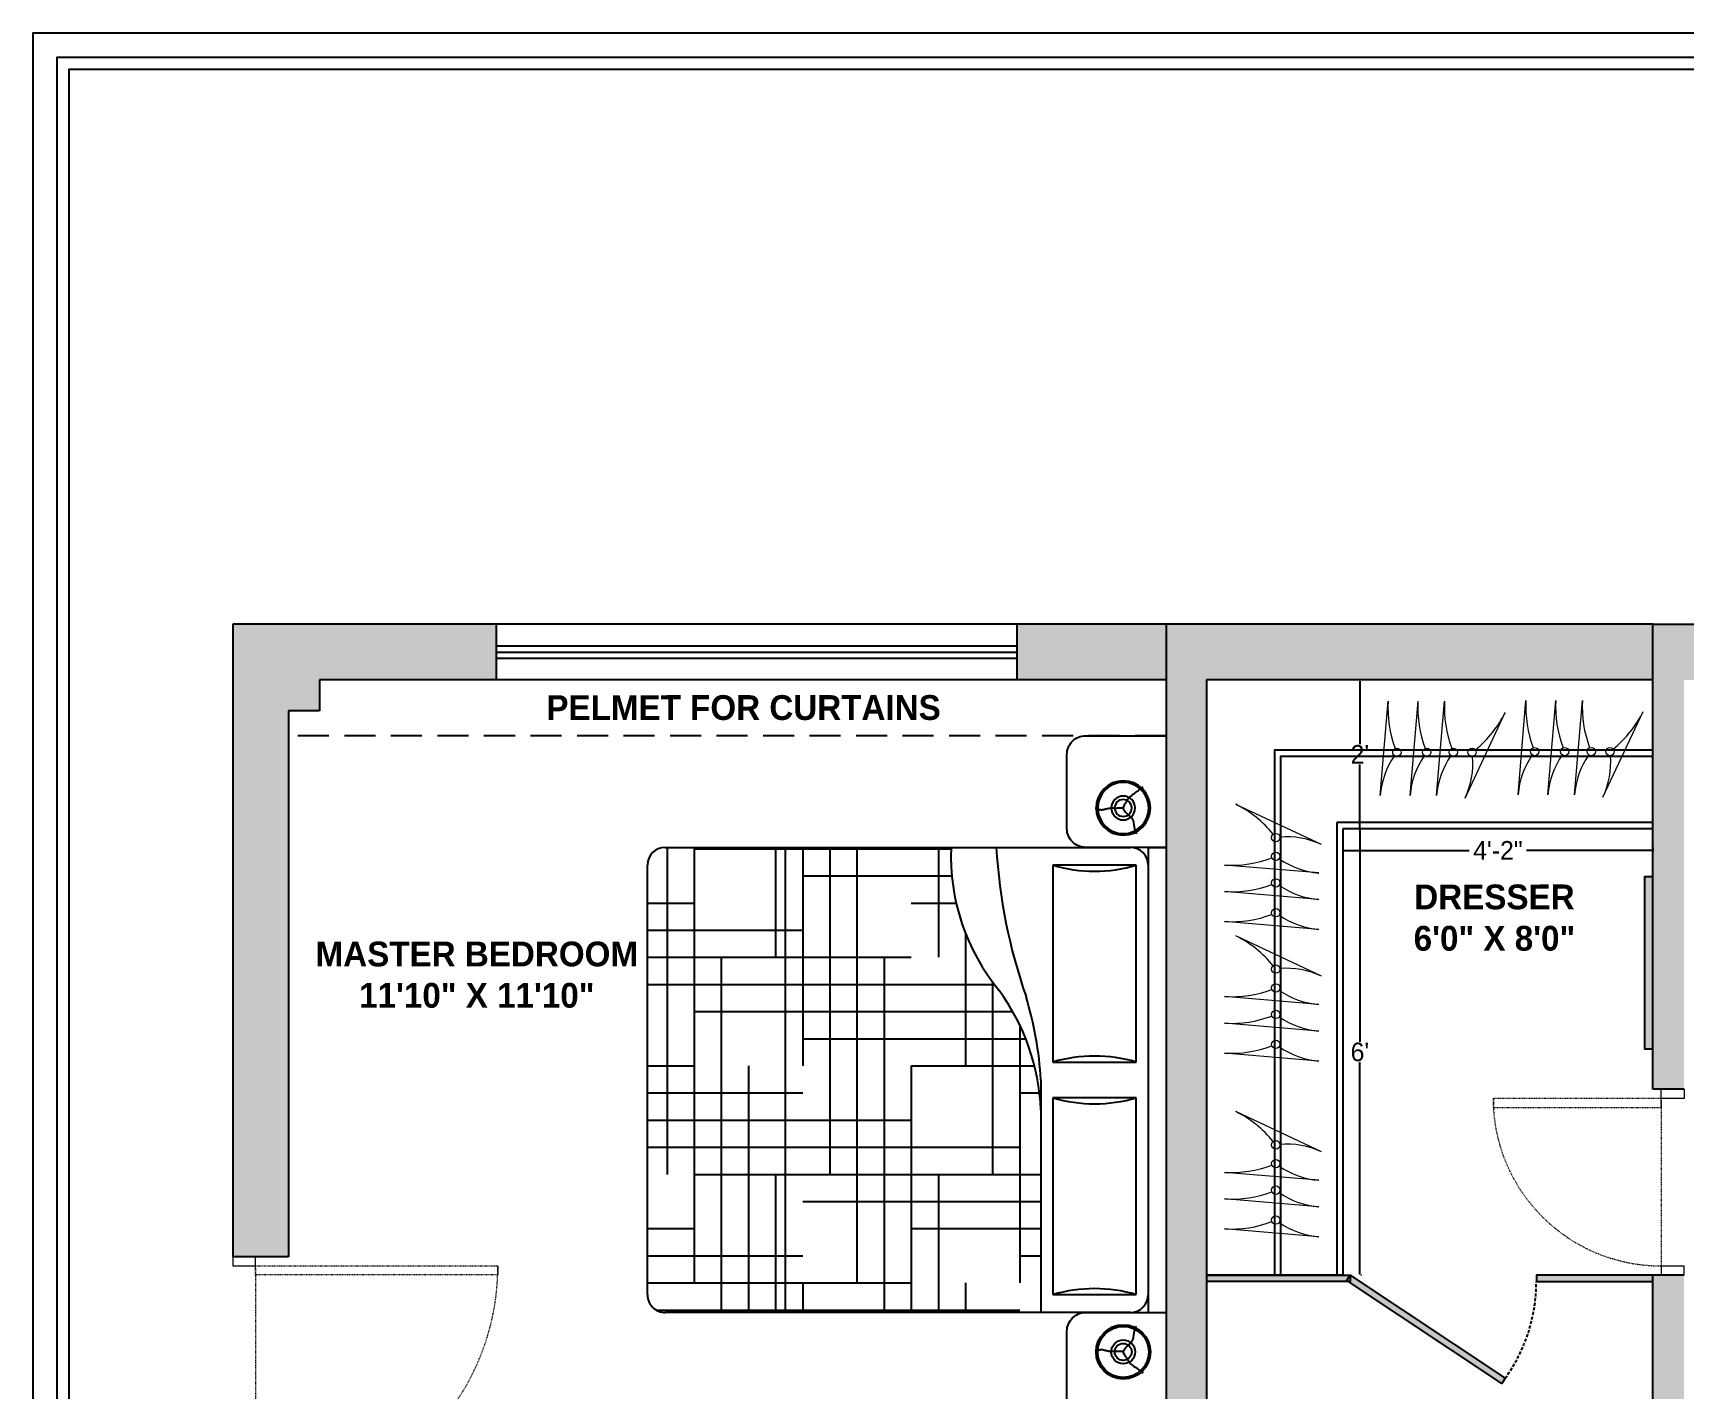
# Model space of a CAD drawing. Header units: inches. Extents: x 9636 to 21597, y -10243 to 557.
# Drawn here: x 15503.4 to 15769.6, y -8049 to -7830.4 of the extents above; entities that cross this region are included whole.
import ezdxf

# ---------------------------------------------------------------- set-up
doc = ezdxf.new("R2010")
doc.units = ezdxf.units.IN
doc.header["$MEASUREMENT"] = 0
for name, pattern in [('AUDIT_D_060311083008-3', [0]), ('DASHED', [0.75, 0.5, -0.25]), ('DASHED2', [0.375, 0.25, -0.125]), ('HIDDEN', [0.375, 0.25, -0.125])]:
    doc.linetypes.add(name, pattern=pattern)
for name, color, linetype in [('A-DOOR', 251, 'AUDIT_D_060311083008-3'), ('A-Door-Frame', 1, 'Continuous'), ('A-Door-Swing', 8, 'HIDDEN'), ('IEL-HATCH-002', 7, 'Continuous'), ('TEFRİŞ', 11, 'Continuous')]:
    doc.layers.add(name, color=color, linetype=linetype)
doc.layers.add('FURNI', color=140, linetype='Continuous', lineweight=18)
doc.layers.add('Furniture', color=251, linetype='Continuous', lineweight=18)
doc.styles.add('HEMI', font='stylu.ttf')
doc.styles.get("Standard").update_dxf_attribs({"font": 'arial.ttf'})
doc.dimstyles.get("Standard").update_dxf_attribs({"dimtxt": 0.18, "dimasz": 0.18, "dimexe": 0.18, "dimexo": 0.0625, "dimgap": 0.09, "dimtad": 0, "dimtih": 1, "dimtoh": 1, "dimdec": 0, "dimzin": 0, "dimdsep": 46, "dimlunit": 4, "dimtxsty": 'Standard', "dimcen": 0.09, "dimadec": 0, "dimazin": 0, "dimtfac": 1, "dimtdec": 0, "dimtofl": 0, "dimtmove": 0, "dimatfit": 3, "dimfxl": 1, "dimtolj": 1, "dimtzin": 0, "dimarcsym": 0})
pattern_1 = [(90, (16.9, 0), (-744, 744), [744, -744]), (90, (140.9, 0), (-744, 744), [744, -744]), (90, (264.9, 0), (-744, 744), [744, -744]), (90, (388.9, 0), (-744, 744), [744, -744]), (90, (512.9, 0), (-744, 744), [744, -744]), (90, (636.9, 0), (-744, 744), [744, -744]), (90, (760.9, 0), (-744, 744), [744, -744]), (0, (16.9, 744), (744, -744), [744, -744]), (0, (16.9, 868), (744, -744), [744, -744]), (0, (16.9, 992), (744, -744), [744, -744]), (0, (16.9, 1116), (744, -744), [744, -744]), (0, (16.9, 1240), (744, -744), [744, -744]), (0, (16.9, 1364), (744, -744), [744, -744]), (0, (16.9, 1488), (744, -744), [744, -744])]

# ---------------------------------------------------------------- blocks, each defined once
blk = doc.blocks.new('*U116')
at = {"layer": 'A-Door-Frame', "lineweight": 5}
for p, q in [((0, -100), (0, 0)), ((818.2, -100), (818.2, 0))]:
    blk.add_line(p, q, dxfattribs=at)
for points in [[(0, -100), (40, -100), (40, 0), (0, 0)], [(818.2, -100), (778.2, -100), (778.2, 0), (818.2, 0)]]:
    blk.add_lwpolyline(points, dxfattribs=at)
at = {"layer": 'A-Door-Swing', "linetype": 'DASHED2', "lineweight": 5}
blk.add_line((46.6, 0), (784.8, 0), dxfattribs=at)
blk.add_lwpolyline([(40, 0), (40, 738.2), (80, 738.2), (80, 0)], close=True, dxfattribs=at)
blk.add_arc((40, 0), 738.2, 360, 90, dxfattribs=at)
blk = doc.blocks.new('*U11')
at = {"layer": 'A-Door-Frame', "lineweight": 5}
for p, q in [((0, -100), (0, 0)), ((1145.5, -100), (1145.5, 0))]:
    blk.add_line(p, q, dxfattribs=at)
for points in [[(0, -100), (40, -100), (40, 0), (0, 0)], [(1145.5, -100), (1105.5, -100), (1105.5, 0), (1145.5, 0)]]:
    blk.add_lwpolyline(points, dxfattribs=at)
at = {"layer": 'A-Door-Swing', "linetype": 'DASHED2', "lineweight": 5}
blk.add_line((49.5, 0), (1115, 0), dxfattribs=at)
blk.add_lwpolyline([(40, 0), (40, 1065.5), (80, 1065.5), (80, 0)], close=True, dxfattribs=at)
blk.add_arc((40, 0), 1065.5, 360, 90, dxfattribs=at)
blk = doc.blocks.new('db')
at = {"layer": 'IEL-HATCH-002', "transparency": 33554687}
h = blk.add_hatch(dxfattribs=at)
h.set_pattern_fill('AR-PARQ1', color=253, scale=62)
h.set_pattern_definition(pattern_1)
h.paths.add_polyline_path([(3316.83, 804.31), (3284.13, 804.31, 0.147224), (3264.9, 797.58, -0.185244), (3241.83, 789.83), (3241.83, 743.73, 0.414214), (3244.71, 740.84), (3313.94, 740.84, 0.414214), (3316.83, 743.73)])
h = blk.add_hatch(dxfattribs=at)
h.set_pattern_fill('AR-PARQ1', color=253, scale=62)
h.set_pattern_definition(pattern_1)
h.paths.add_polyline_path([(3316.83, 804.31), (3284.13, 804.31, 0.147224), (3264.9, 797.58, -0.185244), (3241.83, 789.83), (3241.83, 743.73, 0.414214), (3244.71, 740.84), (3313.94, 740.84, 0.414214), (3316.83, 743.73)])
h = blk.add_hatch(dxfattribs=at)
h.set_pattern_fill('HOUND', color=33, scale=70)
h.set_pattern_definition([(0, (16.908, 0), (17.5, 4.375), [70, -35]), (90, (16.908, 0), (-4.375, -17.5), [70, -35])])
h.paths.add_polyline_path([(3316.83, 804.31), (3284.13, 804.31, 0.147224), (3264.9, 797.58, -0.185244), (3241.83, 789.83), (3241.83, 743.73, 0.414214), (3244.71, 740.84), (3313.94, 740.84, 0.414214), (3316.83, 743.73)])
at = {"color": 0, "linetype": 'ByBlock'}
for p, q in [((3241.83, 824.5), (3316.83, 824.5)), ((3241.83, 821.61), (3241.83, 824.5)), ((3316.83, 821.61), (3316.83, 824.5)), ((3241.83, 821.61), (3316.83, 821.61)), ((3241.83, 743.73), (3241.83, 818.73)), ((3244.71, 819.69), (3244.71, 806.23)), ((3276.44, 819.69), (3244.71, 819.69)), ((3276.44, 806.23), (3276.44, 819.69)), ((3313.94, 819.69), (3282.21, 819.69)), ((3282.21, 819.69), (3282.21, 806.23)), ((3313.94, 806.23), (3313.94, 819.69)), ((3316.83, 818.73), (3316.83, 743.73)), ((3244.71, 806.23), (3276.44, 806.23)), ((3279.33, 804.31), (3316.83, 804.31)), ((3282.21, 806.23), (3313.94, 806.23)), ((3313.94, 740.84), (3244.71, 740.84))]:
    blk.add_line(p, q, dxfattribs=at)
for centre, radius, start, end in [((3244.71, 818.73), 2.88, 90, 180), ((3313.94, 818.73), 2.88, 0, 90), ((3221.63, 812.96), 24.04, 343.7398, 16.2602), ((3299.52, 812.96), 24.04, 163.7398, 196.2602), ((3259.13, 812.96), 24.04, 343.7398, 16.2602), ((3337.02, 812.96), 24.04, 163.7398, 196.2602), ((3285.7, 768.99), 35.35, 92.5398, 126.0403), ((3282.65, 746.81), 57.59, 93.3065, 106.9429), ((3236.62, 885.64), 88.69, 273.3665, 289.2534), ((3243.27, 823.78), 33.98, 267.5673, 309.5461), ((3244.71, 743.73), 2.88, 180, 270), ((3313.94, 743.73), 2.88, 270, 0)]:
    blk.add_arc(centre, radius, start, end, dxfattribs=at)
blk = doc.blocks.new('46u46 u')
at = {"layer": 'Furniture', "color": 133, "lineweight": -2, "true_color": 0x84cdcc}
for p, q in [((1719223.22, 5855.25), (1719238.43, 5853.97)), ((1719223.22, 5850.43), (1719238.43, 5849.14)), ((1719223.22, 5846.14), (1719238.43, 5844.86)), ((1719222.81, 5841.56), (1719236.62, 5835.07))]:
    blk.add_line(p, q, dxfattribs=at)
for centre in [(1719230.18, 5852.56), (1719230.18, 5847.73), (1719230.18, 5843.45), (1719230.18, 5840.42)]:
    blk.add_circle(centre, 0.673, dxfattribs=at)
for centre, radius, start, end in [((1719222.13, 5842.1), 13.19, 55.3487, 85.2486), ((1719237.35, 5835.38), 18.62, 86.6903, 110.6016), ((1719222.13, 5837.28), 13.19, 55.3487, 85.2486), ((1719237.35, 5830.56), 18.62, 86.6903, 110.6016), ((1719222.13, 5833), 13.19, 55.3487, 85.2486), ((1719237.35, 5826.27), 18.62, 86.6903, 110.6016), ((1719228.44, 5853.49), 13.19, 244.7514, 274.6513), ((1719244.98, 5851.7), 18.62, 219.3984, 243.3097)]:
    blk.add_arc(centre, radius, start, end, dxfattribs=at)
blk = doc.blocks.new('*D231')
at = {"color": 5, "lineweight": -2, "transparency": 16777216}
for p, q in [((15717.36, -7958.85), (15717.36, -7993.02)), ((15717.36, -8030.49), (15717.36, -7996.32))]:
    blk.add_line(p, q, dxfattribs=at)
at = {"color": 254, "lineweight": -2, "transparency": 16777216}
for p, q in [((15717.62, -7958.67), (15717.54, -7958.67)), ((15717.62, -8030.67), (15717.54, -8030.67))]:
    blk.add_line(p, q, dxfattribs=at)
at = {"color": 5, "transparency": 16777216}
for points in [[(15717.33, -7958.85), (15717.39, -7958.85), (15717.36, -7958.67)], [(15717.33, -8030.49), (15717.39, -8030.49), (15717.36, -8030.67)]]:
    blk.add_solid(points, dxfattribs=at)
at = {"layer": 'Defpoints', "color": 0, "transparency": 16777216}
for p in [(15714.62, -7958.67), (15717.36, -7958.67), (15714.62, -8030.67)]:
    blk.add_point(p, dxfattribs=at)
at = {"color": 5, "transparency": 16777216, "insert": (15717.36, -7994.67), "char_height": 3, "attachment_point": 5, "style": 'HEMI'}
blk.add_mtext("\\A1;6'", dxfattribs=at)
blk = doc.blocks.new('*D232')
at = {"color": 254, "lineweight": -2, "transparency": 16777216}
for p, q in [((15714.62, -7961.67), (15714.62, -7962.33)), ((15764.62, -7961.67), (15764.62, -7962.33))]:
    blk.add_line(p, q, dxfattribs=at)
at = {"color": 5, "lineweight": -2, "transparency": 16777216}
for p, q in [((15714.8, -7962.15), (15734.99, -7962.15)), ((15764.44, -7962.15), (15744.25, -7962.15))]:
    blk.add_line(p, q, dxfattribs=at)
at = {"color": 5, "transparency": 16777216}
for points in [[(15714.8, -7962.12), (15714.8, -7962.18), (15714.62, -7962.15)], [(15764.44, -7962.12), (15764.44, -7962.18), (15764.62, -7962.15)]]:
    blk.add_solid(points, dxfattribs=at)
at = {"layer": 'Defpoints', "color": 0, "transparency": 16777216}
for p in [(15714.62, -7958.67), (15764.62, -7958.67), (15764.62, -7962.15)]:
    blk.add_point(p, dxfattribs=at)
at = {"color": 5, "transparency": 16777216, "insert": (15739.62, -7962.15), "char_height": 3, "attachment_point": 5, "style": 'HEMI'}
blk.add_mtext('\\A1;4\'-2"', dxfattribs=at)
blk = doc.blocks.new('*D233')
at = {"color": 5, "lineweight": -2, "transparency": 16777216}
for p, q in [((15717.36, -7934.85), (15717.36, -7945.05)), ((15717.36, -7958.49), (15717.36, -7948.29))]:
    blk.add_line(p, q, dxfattribs=at)
at = {"color": 254, "lineweight": -2, "transparency": 16777216}
for p, q in [((15720.36, -7934.67), (15717.54, -7934.67)), ((15720.36, -7958.67), (15717.54, -7958.67))]:
    blk.add_line(p, q, dxfattribs=at)
at = {"color": 5, "transparency": 16777216}
for points in [[(15717.33, -7934.85), (15717.39, -7934.85), (15717.36, -7934.67)], [(15717.33, -7958.49), (15717.39, -7958.49), (15717.36, -7958.67)]]:
    blk.add_solid(points, dxfattribs=at)
at = {"layer": 'Defpoints', "color": 0, "transparency": 16777216}
for p in [(15717.36, -7934.67), (15717.36, -7934.67), (15717.36, -7958.67)]:
    blk.add_point(p, dxfattribs=at)
at = {"color": 5, "transparency": 16777216, "insert": (15717.36, -7946.67), "char_height": 3, "attachment_point": 5, "style": 'HEMI'}
blk.add_mtext("\\A1;2'", dxfattribs=at)

msp = doc.modelspace()

# ---------------------------------------------------------------- hatches: boundary and pattern name
at = {"layer": 'IEL-HATCH-002', "true_color": 0xc7c8ca, "transparency": 33554687}
h = msp.add_hatch(color=9, dxfattribs=at)
h.dxf.hatch_style = 1
h.paths.add_polyline_path([(15578.12, -7925.67), (15535.62, -7925.67), (15535.62, -8027.67), (15539.29, -8027.67), (15544.62, -8027.67), (15544.62, -7939.67), (15549.62, -7939.67), (15549.62, -7934.67), (15578.12, -7934.67)])
h.paths.add_polyline_path([(15686.12, -7925.67), (15662.12, -7925.67), (15662.12, -7934.67), (15686.12, -7934.67)])
h.paths.add_polyline_path([(15764.62, -7925.67), (15686.12, -7925.67), (15686.12, -8144.67), (15692.62, -8144.67), (15692.62, -7934.67), (15764.62, -7934.67)])
h.paths.add_polyline_path([(15793.62, -8144.67), (15769.62, -8144.67), (15769.62, -8030.67), (15765.96, -8030.67), (15764.62, -8030.67), (15764.62, -8144.67), (15692.62, -8144.67), (15686.12, -8144.67), (15686.12, -8153.67), (15692.62, -8153.67), (15764.62, -8153.67), (15793.62, -8153.67), (15793.62, -8150)])
h.paths.add_polyline_path([(15686.12, -8144.67), (15544.62, -8144.67), (15544.62, -8124.97), (15544.62, -8081.67), (15554.12, -8081.67), (15554.12, -8076.67), (15544.62, -8076.67), (15544.62, -8069.67), (15535.62, -8069.67), (15535.62, -8153.67), (15686.12, -8153.67)])
h.paths.add_polyline_path([(16005.62, -7925.67), (15976.02, -7925.67), (15976.02, -7934.67), (15996.62, -7934.67), (15996.62, -8126.67), (15996.62, -8132.67), (15996.62, -8144.67), (15836.62, -8144.67), (15836.62, -8153.67), (16005.62, -8153.67)])
h.paths.add_polyline_path([(15884.02, -7925.67), (15866.02, -7925.67), (15866.02, -7934.67), (15884.02, -7934.67)], flags=17)
h.paths.add_polyline_path([(15793.02, -7925.67), (15764.62, -7925.67), (15764.62, -8000.67), (15769.62, -8000.67), (15769.62, -7934.67), (15793.02, -7934.67)])
at = {"layer": 'IEL-HATCH-002', "true_color": 0x7aafdf, "transparency": 33554687}
h = msp.add_hatch(color=143, dxfattribs=at)
h.dxf.hatch_style = 1
h.paths.add_polyline_path([(15764.62, -7966.42), (15763.23, -7966.42), (15763.23, -7994.13), (15764.62, -7994.13)])
h = msp.add_hatch(color=143, dxfattribs=at)
h.dxf.hatch_style = 1
h.paths.add_polyline_path([(15715.82, -8030.67), (15692.62, -8030.67), (15692.62, -8031.67), (15715.52, -8031.67), (15715.27, -8031.5)])
h.paths.add_polyline_path([(15715.82, -8030.67), (15715.82, -8031.67), (15715.52, -8031.67), (15740.25, -8048.11), (15740.8, -8047.28)])
h.paths.add_polyline_path([(15764.62, -8030.67), (15745.82, -8030.67), (15745.82, -8031.67), (15764.62, -8031.67)])

# ---------------------------------------------------------------- linework, layer by layer
for p, q in [((15686.12, -7925.67), (15535.62, -7925.67)), ((15535.62, -7925.67), (15535.62, -8027.67)), ((15764.62, -7925.67), (15686.12, -7925.67)), ((15686.12, -7925.67), (15686.12, -8153.67)), ((15764.62, -7925.67), (16005.62, -7925.67)), ((15764.62, -8000.67), (15764.62, -7925.67)), ((15686.12, -7934.67), (15549.62, -7934.67)), ((15549.62, -7934.67), (15549.62, -7939.67)), ((15764.62, -7934.67), (15692.62, -7934.67)), ((15692.62, -7934.67), (15692.62, -8144.67)), ((15549.62, -7939.67), (15544.62, -7939.67)), ((15544.62, -7939.67), (15544.62, -8027.67)), ((15764.62, -7957.67), (15713.62, -7957.67)), ((15713.62, -7957.67), (15713.62, -8030.67)), ((15764.62, -7958.67), (15714.62, -7958.67)), ((15714.62, -7958.67), (15714.62, -8030.67)), ((15769.62, -8000.67), (15764.62, -8000.67)), ((15544.62, -8027.67), (15535.62, -8027.67)), ((15714.62, -8030.67), (15692.62, -8030.67)), ((15764.62, -8144.67), (15764.62, -8030.67)), ((15769.62, -8030.67), (15764.62, -8030.67))]:
    msp.add_line(p, q)
at = {"color": 143, "true_color": 0x7aafdf}
for p, q in [((15578.12, -7934.67), (15578.12, -7925.67)), ((15662.12, -7934.67), (15662.12, -7925.67)), ((15578.12, -7929.17), (15662.12, -7929.17)), ((15578.12, -7930.17), (15662.12, -7930.17)), ((15578.12, -7931.17), (15662.12, -7931.17))]:
    msp.add_line(p, q, dxfattribs=at)
at = {"linetype": 'DASHED', "ltscale": 10}
msp.add_line((15686.12, -7943.67), (15544.62, -7943.67), dxfattribs=at)
for points in [[(15686.12, -7961.67), (15673.12, -7961.67, -0.414214), (15670.12, -7958.67), (15670.12, -7946.67, -0.414214), (15673.12, -7943.67), (15686.12, -7943.67)], [(15686.12, -8054.67), (15673.12, -8054.67, -0.414214), (15670.12, -8051.67), (15670.12, -8039.67, -0.414214), (15673.12, -8036.67), (15686.12, -8036.67)]]:
    msp.add_lwpolyline(points, format="xyb", close=True)
at = {"color": 252, "true_color": 0x939598}
for points in [[(15703.62, -8030.67), (15703.62, -7945.94), (15764.62, -7945.94)], [(15704.62, -8030.67), (15704.62, -7946.94), (15764.62, -7946.94)]]:
    msp.add_lwpolyline(points, dxfattribs=at)
msp.add_lwpolyline([(15764.62, -7966.42), (15763.23, -7966.42), (15763.23, -7994.13), (15764.62, -7994.13)], close=True)
at = {"color": 152, "true_color": 0x2776bb}
for points in [[(15692.62, -8030.67), (15715.82, -8030.67), (15715.82, -8031.67), (15692.62, -8031.67)], [(15764.62, -8030.67), (15745.82, -8030.67), (15745.82, -8031.67), (15764.62, -8031.67)]]:
    msp.add_lwpolyline(points, dxfattribs=at)
msp.add_lwpolyline([(15715.82, -8030.67), (15740.8, -8047.28), (15740.25, -8048.11), (15715.27, -8031.5)], close=True, dxfattribs=at)
at = {"color": 152, "linetype": 'DASHED', "true_color": 0x2776bb}
msp.add_arc((15719.03, -8031.67), 26.79, 324.3678, 359.9984, dxfattribs=at)
at = {"layer": 'FURNI', "color": 18, "lineweight": 25, "true_color": 0x000000}
for points in [[(15503.4, -8296.41), (15503.4, -7830.36), (16155.59, -7830.36), (16155.59, -8296.41)], [(15507.28, -8292.53), (15507.28, -7834.25), (16151.71, -7834.25), (16151.71, -8292.53)], [(15509.22, -8290.59), (15509.22, -7836.19), (16149.77, -7836.19), (16149.77, -8290.59)]]:
    msp.add_lwpolyline(points, close=True, dxfattribs=at)
at = {"layer": 'TEFRİŞ', "color": 252, "linetype": 'Continuous', "true_color": 0x939598}
for p, q in [((15682.04, -7952.21), (15682.21, -7952.07)), ((15682.04, -7952.21), (15682.21, -7952.07)), ((15682.21, -7952.07), (15682.39, -7951.92)), ((15682.21, -7952.07), (15682.39, -7951.92)), ((15679.41, -7954.83), (15679.48, -7954.71)), ((15679.41, -7954.83), (15679.48, -7954.71)), ((15679.48, -7954.71), (15679.55, -7954.6)), ((15679.48, -7954.71), (15679.55, -7954.6)), ((15679.55, -7954.6), (15679.61, -7954.5)), ((15679.55, -7954.6), (15679.61, -7954.5)), ((15679.61, -7954.5), (15679.67, -7954.41)), ((15679.61, -7954.5), (15679.67, -7954.41)), ((15679.67, -7954.41), (15679.72, -7954.32)), ((15679.67, -7954.41), (15679.72, -7954.32)), ((15679.72, -7954.32), (15679.77, -7954.24)), ((15679.72, -7954.32), (15679.77, -7954.24)), ((15679.77, -7954.24), (15679.82, -7954.16)), ((15679.77, -7954.24), (15679.82, -7954.16)), ((15679.82, -7954.16), (15679.87, -7954.08)), ((15679.82, -7954.16), (15679.87, -7954.08)), ((15679.87, -7954.08), (15679.92, -7954)), ((15679.87, -7954.08), (15679.92, -7954)), ((15679.92, -7954), (15679.96, -7953.93)), ((15679.92, -7954), (15679.96, -7953.93)), ((15679.96, -7953.93), (15680.01, -7953.86)), ((15679.96, -7953.93), (15680.01, -7953.86)), ((15680.01, -7953.86), (15680.06, -7953.79)), ((15680.01, -7953.86), (15680.06, -7953.79)), ((15680.06, -7953.79), (15680.12, -7953.73)), ((15680.06, -7953.79), (15680.12, -7953.73)), ((15680.12, -7953.73), (15680.17, -7953.66)), ((15680.12, -7953.73), (15680.17, -7953.66)), ((15680.17, -7953.66), (15680.23, -7953.6)), ((15680.17, -7953.66), (15680.23, -7953.6)), ((15680.23, -7953.6), (15680.29, -7953.53)), ((15680.23, -7953.6), (15680.29, -7953.53)), ((15680.29, -7953.53), (15680.36, -7953.47)), ((15680.29, -7953.53), (15680.36, -7953.47)), ((15680.36, -7953.47), (15680.42, -7953.41)), ((15680.36, -7953.47), (15680.42, -7953.41)), ((15680.42, -7953.41), (15680.49, -7953.35)), ((15680.42, -7953.41), (15680.49, -7953.35)), ((15680.49, -7953.35), (15680.56, -7953.29)), ((15680.49, -7953.35), (15680.56, -7953.29)), ((15680.56, -7953.29), (15680.64, -7953.23)), ((15680.56, -7953.29), (15680.64, -7953.23)), ((15680.64, -7953.23), (15680.71, -7953.17)), ((15680.64, -7953.23), (15680.71, -7953.17)), ((15680.71, -7953.17), (15680.79, -7953.11)), ((15680.71, -7953.17), (15680.79, -7953.11)), ((15680.79, -7953.11), (15680.87, -7953.05)), ((15680.79, -7953.11), (15680.87, -7953.05)), ((15680.87, -7953.05), (15680.96, -7952.98)), ((15680.87, -7953.05), (15680.96, -7952.98)), ((15680.96, -7952.98), (15681.05, -7952.92)), ((15680.96, -7952.98), (15681.05, -7952.92)), ((15681.05, -7952.92), (15681.15, -7952.85)), ((15681.05, -7952.92), (15681.15, -7952.85)), ((15681.15, -7952.85), (15681.26, -7952.78)), ((15681.15, -7952.85), (15681.26, -7952.78)), ((15681.26, -7952.78), (15681.36, -7952.71)), ((15681.26, -7952.78), (15681.36, -7952.71)), ((15681.36, -7952.71), (15681.48, -7952.63)), ((15681.36, -7952.71), (15681.48, -7952.63)), ((15681.48, -7952.63), (15681.61, -7952.54)), ((15681.48, -7952.63), (15681.61, -7952.54)), ((15681.61, -7952.54), (15681.74, -7952.44)), ((15681.61, -7952.54), (15681.74, -7952.44)), ((15681.74, -7952.44), (15681.89, -7952.33)), ((15681.74, -7952.44), (15681.89, -7952.33)), ((15681.89, -7952.33), (15682.04, -7952.21)), ((15681.89, -7952.33), (15682.04, -7952.21)), ((15674.81, -7955.42), (15674.68, -7955.38)), ((15674.81, -7955.42), (15674.68, -7955.38)), ((15674.95, -7955.47), (15674.81, -7955.42)), ((15674.95, -7955.47), (15674.81, -7955.42)), ((15675.07, -7955.51), (15674.95, -7955.47)), ((15675.07, -7955.51), (15674.95, -7955.47)), ((15675.2, -7955.55), (15675.07, -7955.51)), ((15675.2, -7955.55), (15675.07, -7955.51)), ((15675.32, -7955.59), (15675.2, -7955.55)), ((15675.32, -7955.59), (15675.2, -7955.55)), ((15675.43, -7955.61), (15675.32, -7955.59)), ((15675.43, -7955.61), (15675.32, -7955.59)), ((15675.54, -7955.63), (15675.43, -7955.61)), ((15675.54, -7955.63), (15675.43, -7955.61)), ((15675.64, -7955.65), (15675.54, -7955.63)), ((15675.64, -7955.65), (15675.54, -7955.63)), ((15675.73, -7955.65), (15675.64, -7955.65)), ((15675.73, -7955.65), (15675.64, -7955.65)), ((15675.83, -7955.64), (15675.73, -7955.65)), ((15675.83, -7955.64), (15675.73, -7955.65)), ((15675.91, -7955.63), (15675.83, -7955.64)), ((15675.91, -7955.63), (15675.83, -7955.64)), ((15676, -7955.61), (15675.91, -7955.63)), ((15676, -7955.61), (15675.91, -7955.63)), ((15676.08, -7955.6), (15676, -7955.61)), ((15676.08, -7955.6), (15676, -7955.61)), ((15676.16, -7955.57), (15676.08, -7955.6)), ((15676.16, -7955.57), (15676.08, -7955.6)), ((15676.24, -7955.55), (15676.16, -7955.57)), ((15676.24, -7955.55), (15676.16, -7955.57)), ((15676.32, -7955.53), (15676.24, -7955.55)), ((15676.32, -7955.53), (15676.24, -7955.55)), ((15676.4, -7955.51), (15676.32, -7955.53)), ((15676.4, -7955.51), (15676.32, -7955.53)), ((15676.48, -7955.49), (15676.4, -7955.51)), ((15676.48, -7955.49), (15676.4, -7955.51)), ((15676.56, -7955.47), (15676.48, -7955.49)), ((15676.56, -7955.47), (15676.48, -7955.49)), ((15676.64, -7955.46), (15676.56, -7955.47)), ((15676.64, -7955.46), (15676.56, -7955.47)), ((15676.72, -7955.44), (15676.64, -7955.46)), ((15676.72, -7955.44), (15676.64, -7955.46)), ((15676.79, -7955.43), (15676.72, -7955.44)), ((15676.79, -7955.43), (15676.72, -7955.44)), ((15676.87, -7955.41), (15676.79, -7955.43)), ((15676.87, -7955.41), (15676.79, -7955.43)), ((15676.95, -7955.4), (15676.87, -7955.41)), ((15676.95, -7955.4), (15676.87, -7955.41)), ((15677.02, -7955.39), (15676.95, -7955.4)), ((15677.02, -7955.39), (15676.95, -7955.4)), ((15677.1, -7955.38), (15677.02, -7955.39)), ((15677.1, -7955.38), (15677.02, -7955.39)), ((15677.18, -7955.38), (15677.1, -7955.38)), ((15677.18, -7955.38), (15677.1, -7955.38)), ((15677.25, -7955.37), (15677.18, -7955.38)), ((15677.25, -7955.37), (15677.18, -7955.38)), ((15677.33, -7955.37), (15677.25, -7955.37)), ((15677.33, -7955.37), (15677.25, -7955.37)), ((15677.41, -7955.37), (15677.33, -7955.37)), ((15677.41, -7955.37), (15677.33, -7955.37)), ((15677.49, -7955.36), (15677.41, -7955.37)), ((15677.49, -7955.36), (15677.41, -7955.37)), ((15677.57, -7955.37), (15677.49, -7955.36)), ((15677.57, -7955.37), (15677.49, -7955.36)), ((15677.65, -7955.37), (15677.57, -7955.37)), ((15677.65, -7955.37), (15677.57, -7955.37)), ((15677.73, -7955.37), (15677.65, -7955.37)), ((15677.73, -7955.37), (15677.65, -7955.37)), ((15677.82, -7955.37), (15677.73, -7955.37)), ((15677.82, -7955.37), (15677.73, -7955.37)), ((15677.91, -7955.37), (15677.82, -7955.37)), ((15677.91, -7955.37), (15677.82, -7955.37)), ((15678, -7955.38), (15677.91, -7955.37)), ((15678, -7955.38), (15677.91, -7955.37)), ((15678.09, -7955.38), (15678, -7955.38)), ((15678.09, -7955.38), (15678, -7955.38)), ((15678.19, -7955.38), (15678.09, -7955.38)), ((15678.19, -7955.38), (15678.09, -7955.38)), ((15678.29, -7955.37), (15678.19, -7955.38)), ((15678.29, -7955.37), (15678.19, -7955.38)), ((15678.4, -7955.37), (15678.29, -7955.37)), ((15678.4, -7955.37), (15678.29, -7955.37)), ((15678.51, -7955.37), (15678.4, -7955.37)), ((15678.51, -7955.37), (15678.4, -7955.37)), ((15678.64, -7955.37), (15678.51, -7955.37)), ((15678.64, -7955.37), (15678.51, -7955.37)), ((15678.79, -7955.37), (15678.64, -7955.37)), ((15678.79, -7955.37), (15678.64, -7955.37)), ((15678.95, -7955.37), (15678.79, -7955.37)), ((15678.95, -7955.37), (15678.79, -7955.37)), ((15679.13, -7955.38), (15678.95, -7955.37)), ((15679.13, -7955.38), (15678.95, -7955.37)), ((15679.07, -7955.49), (15679.17, -7955.29)), ((15679.07, -7955.49), (15679.17, -7955.29)), ((15679.34, -7955.4), (15679.13, -7955.38)), ((15679.34, -7955.4), (15679.13, -7955.38)), ((15679.14, -7955.3), (15679.25, -7955.51)), ((15679.14, -7955.3), (15679.25, -7955.51)), ((15679.17, -7955.29), (15679.25, -7955.12)), ((15679.17, -7955.29), (15679.25, -7955.12)), ((15679.25, -7955.12), (15679.34, -7954.97)), ((15679.25, -7955.12), (15679.34, -7954.97)), ((15679.25, -7955.51), (15679.36, -7955.69)), ((15679.25, -7955.51), (15679.36, -7955.69)), ((15679.34, -7954.97), (15679.41, -7954.83)), ((15679.34, -7954.97), (15679.41, -7954.83)), ((15679.36, -7955.69), (15679.47, -7955.84)), ((15679.36, -7955.69), (15679.47, -7955.84)), ((15679.47, -7955.84), (15679.58, -7955.98)), ((15679.47, -7955.84), (15679.58, -7955.98)), ((15679.58, -7955.98), (15679.68, -7956.1)), ((15679.58, -7955.98), (15679.68, -7956.1)), ((15679.68, -7956.1), (15679.78, -7956.2)), ((15679.68, -7956.1), (15679.78, -7956.2)), ((15679.78, -7956.2), (15679.88, -7956.29)), ((15679.78, -7956.2), (15679.88, -7956.29)), ((15679.88, -7956.29), (15679.98, -7956.38)), ((15679.88, -7956.29), (15679.98, -7956.38)), ((15679.98, -7956.38), (15680.07, -7956.46)), ((15679.98, -7956.38), (15680.07, -7956.46)), ((15680.07, -7956.46), (15680.15, -7956.53)), ((15680.07, -7956.46), (15680.15, -7956.53)), ((15680.15, -7956.53), (15680.23, -7956.6)), ((15680.15, -7956.53), (15680.23, -7956.6)), ((15680.23, -7956.6), (15680.31, -7956.67)), ((15680.23, -7956.6), (15680.31, -7956.67)), ((15680.31, -7956.67), (15680.38, -7956.74)), ((15680.31, -7956.67), (15680.38, -7956.74)), ((15680.38, -7956.74), (15680.44, -7956.81)), ((15680.38, -7956.74), (15680.44, -7956.81)), ((15680.44, -7956.81), (15680.5, -7956.87)), ((15680.44, -7956.81), (15680.5, -7956.87)), ((15680.5, -7956.87), (15680.56, -7956.94)), ((15680.5, -7956.87), (15680.56, -7956.94)), ((15680.56, -7956.94), (15680.61, -7957.01)), ((15680.56, -7956.94), (15680.61, -7957.01)), ((15680.61, -7957.01), (15680.65, -7957.08)), ((15680.61, -7957.01), (15680.65, -7957.08)), ((15680.65, -7957.08), (15680.69, -7957.15)), ((15680.65, -7957.08), (15680.69, -7957.15)), ((15680.69, -7957.15), (15680.73, -7957.22)), ((15680.69, -7957.15), (15680.73, -7957.22)), ((15680.73, -7957.22), (15680.76, -7957.29)), ((15680.73, -7957.22), (15680.76, -7957.29)), ((15680.76, -7957.29), (15680.79, -7957.37)), ((15680.76, -7957.29), (15680.79, -7957.37)), ((15680.79, -7957.37), (15680.81, -7957.44)), ((15680.79, -7957.37), (15680.81, -7957.44)), ((15680.81, -7957.44), (15680.83, -7957.51)), ((15680.81, -7957.44), (15680.83, -7957.51)), ((15680.83, -7957.51), (15680.85, -7957.59)), ((15680.83, -7957.51), (15680.85, -7957.59)), ((15680.85, -7957.59), (15680.86, -7957.66)), ((15680.85, -7957.59), (15680.86, -7957.66)), ((15680.86, -7957.66), (15680.87, -7957.73)), ((15680.86, -7957.66), (15680.87, -7957.73)), ((15680.87, -7957.73), (15680.88, -7957.81)), ((15680.87, -7957.73), (15680.88, -7957.81)), ((15680.88, -7957.81), (15680.89, -7957.88)), ((15680.88, -7957.81), (15680.89, -7957.88)), ((15680.89, -7957.88), (15680.9, -7957.96)), ((15680.89, -7957.88), (15680.9, -7957.96)), ((15680.9, -7957.96), (15680.91, -7958.03)), ((15680.9, -7957.96), (15680.91, -7958.03)), ((15680.91, -7958.03), (15680.92, -7958.1)), ((15680.91, -7958.03), (15680.92, -7958.1)), ((15680.92, -7958.1), (15680.93, -7958.18)), ((15680.92, -7958.1), (15680.93, -7958.18)), ((15680.93, -7958.18), (15680.94, -7958.25)), ((15680.93, -7958.18), (15680.94, -7958.25)), ((15680.94, -7958.25), (15680.95, -7958.33)), ((15680.94, -7958.25), (15680.95, -7958.33)), ((15680.95, -7958.33), (15680.97, -7958.4)), ((15680.95, -7958.33), (15680.97, -7958.4)), ((15680.97, -7958.4), (15680.98, -7958.48)), ((15680.97, -7958.4), (15680.98, -7958.48)), ((15680.98, -7958.48), (15681, -7958.57)), ((15680.98, -7958.48), (15681, -7958.57)), ((15681, -7958.57), (15681.02, -7958.65)), ((15681, -7958.57), (15681.02, -7958.65)), ((15681.02, -7958.65), (15681.04, -7958.74)), ((15681.02, -7958.65), (15681.04, -7958.74)), ((15681.04, -7958.74), (15681.07, -7958.84)), ((15681.04, -7958.74), (15681.07, -7958.84)), ((15681.07, -7958.84), (15681.1, -7958.93)), ((15681.07, -7958.84), (15681.1, -7958.93)), ((15681.1, -7958.93), (15681.13, -7959.03)), ((15681.1, -7958.93), (15681.13, -7959.03)), ((15681.13, -7959.03), (15681.17, -7959.13)), ((15681.13, -7959.03), (15681.17, -7959.13)), ((15681.17, -7959.13), (15681.21, -7959.22)), ((15681.17, -7959.13), (15681.21, -7959.22)), ((15681.21, -7959.22), (15681.25, -7959.31)), ((15681.21, -7959.22), (15681.25, -7959.31)), ((15681.25, -7959.31), (15681.3, -7959.39)), ((15681.25, -7959.31), (15681.3, -7959.39)), ((15681.3, -7959.39), (15681.35, -7959.46)), ((15681.3, -7959.39), (15681.35, -7959.46)), ((15680.95, -8040.01), (15680.97, -8039.94)), ((15680.95, -8040.01), (15680.97, -8039.94)), ((15680.97, -8039.94), (15680.98, -8039.86)), ((15680.97, -8039.94), (15680.98, -8039.86)), ((15680.98, -8039.86), (15681, -8039.78)), ((15680.98, -8039.86), (15681, -8039.78)), ((15681, -8039.78), (15681.02, -8039.69)), ((15681, -8039.78), (15681.02, -8039.69)), ((15681.02, -8039.69), (15681.04, -8039.6)), ((15681.02, -8039.69), (15681.04, -8039.6)), ((15681.04, -8039.6), (15681.07, -8039.5)), ((15681.04, -8039.6), (15681.07, -8039.5)), ((15681.07, -8039.5), (15681.1, -8039.41)), ((15681.07, -8039.5), (15681.1, -8039.41)), ((15681.1, -8039.41), (15681.13, -8039.31)), ((15681.1, -8039.41), (15681.13, -8039.31)), ((15681.13, -8039.31), (15681.17, -8039.21)), ((15681.13, -8039.31), (15681.17, -8039.21)), ((15681.17, -8039.21), (15681.21, -8039.12)), ((15681.17, -8039.21), (15681.21, -8039.12)), ((15681.21, -8039.12), (15681.25, -8039.03)), ((15681.21, -8039.12), (15681.25, -8039.03)), ((15681.25, -8039.03), (15681.3, -8038.95)), ((15681.25, -8039.03), (15681.3, -8038.95)), ((15681.3, -8038.95), (15681.35, -8038.88)), ((15681.3, -8038.95), (15681.35, -8038.88)), ((15679.36, -8042.66), (15679.47, -8042.5)), ((15679.36, -8042.66), (15679.47, -8042.5)), ((15679.47, -8042.5), (15679.58, -8042.36)), ((15679.47, -8042.5), (15679.58, -8042.36)), ((15679.58, -8042.36), (15679.68, -8042.25)), ((15679.58, -8042.36), (15679.68, -8042.25)), ((15679.68, -8042.25), (15679.78, -8042.14)), ((15679.68, -8042.25), (15679.78, -8042.14)), ((15679.78, -8042.14), (15679.88, -8042.05)), ((15679.78, -8042.14), (15679.88, -8042.05)), ((15679.88, -8042.05), (15679.98, -8041.96)), ((15679.88, -8042.05), (15679.98, -8041.96)), ((15679.98, -8041.96), (15680.07, -8041.89)), ((15679.98, -8041.96), (15680.07, -8041.89)), ((15680.07, -8041.89), (15680.15, -8041.81)), ((15680.07, -8041.89), (15680.15, -8041.81)), ((15680.15, -8041.81), (15680.23, -8041.74)), ((15680.15, -8041.81), (15680.23, -8041.74)), ((15680.23, -8041.74), (15680.31, -8041.67)), ((15680.23, -8041.74), (15680.31, -8041.67)), ((15680.31, -8041.67), (15680.38, -8041.6)), ((15680.31, -8041.67), (15680.38, -8041.6)), ((15680.38, -8041.6), (15680.44, -8041.54)), ((15680.38, -8041.6), (15680.44, -8041.54)), ((15680.44, -8041.54), (15680.5, -8041.47)), ((15680.44, -8041.54), (15680.5, -8041.47)), ((15680.5, -8041.47), (15680.56, -8041.4)), ((15680.5, -8041.47), (15680.56, -8041.4)), ((15680.56, -8041.4), (15680.61, -8041.33)), ((15680.56, -8041.4), (15680.61, -8041.33)), ((15680.61, -8041.33), (15680.65, -8041.26)), ((15680.61, -8041.33), (15680.65, -8041.26)), ((15680.65, -8041.26), (15680.69, -8041.19)), ((15680.65, -8041.26), (15680.69, -8041.19)), ((15680.69, -8041.19), (15680.73, -8041.12)), ((15680.69, -8041.19), (15680.73, -8041.12)), ((15680.73, -8041.12), (15680.76, -8041.05)), ((15680.73, -8041.12), (15680.76, -8041.05)), ((15680.76, -8041.05), (15680.79, -8040.98)), ((15680.76, -8041.05), (15680.79, -8040.98)), ((15680.79, -8040.98), (15680.81, -8040.9)), ((15680.79, -8040.98), (15680.81, -8040.9)), ((15680.81, -8040.9), (15680.83, -8040.83)), ((15680.81, -8040.9), (15680.83, -8040.83)), ((15680.83, -8040.83), (15680.85, -8040.76)), ((15680.83, -8040.83), (15680.85, -8040.76)), ((15680.85, -8040.76), (15680.86, -8040.68)), ((15680.85, -8040.76), (15680.86, -8040.68)), ((15680.86, -8040.68), (15680.87, -8040.61)), ((15680.86, -8040.68), (15680.87, -8040.61)), ((15680.87, -8040.61), (15680.88, -8040.53)), ((15680.87, -8040.61), (15680.88, -8040.53)), ((15680.88, -8040.53), (15680.89, -8040.46)), ((15680.88, -8040.53), (15680.89, -8040.46)), ((15680.89, -8040.46), (15680.9, -8040.39)), ((15680.89, -8040.46), (15680.9, -8040.39)), ((15680.9, -8040.39), (15680.91, -8040.31)), ((15680.9, -8040.39), (15680.91, -8040.31)), ((15680.91, -8040.31), (15680.92, -8040.24)), ((15680.91, -8040.31), (15680.92, -8040.24)), ((15680.92, -8040.24), (15680.93, -8040.16)), ((15680.92, -8040.24), (15680.93, -8040.16)), ((15680.93, -8040.16), (15680.94, -8040.09)), ((15680.93, -8040.16), (15680.94, -8040.09)), ((15680.94, -8040.09), (15680.95, -8040.01)), ((15680.94, -8040.09), (15680.95, -8040.01)), ((15674.81, -8042.92), (15674.68, -8042.97)), ((15674.81, -8042.92), (15674.68, -8042.97)), ((15674.95, -8042.87), (15674.81, -8042.92)), ((15674.95, -8042.87), (15674.81, -8042.92)), ((15675.07, -8042.83), (15674.95, -8042.87)), ((15675.07, -8042.83), (15674.95, -8042.87)), ((15675.2, -8042.79), (15675.07, -8042.83)), ((15675.2, -8042.79), (15675.07, -8042.83)), ((15675.32, -8042.76), (15675.2, -8042.79)), ((15675.32, -8042.76), (15675.2, -8042.79)), ((15675.43, -8042.73), (15675.32, -8042.76)), ((15675.43, -8042.73), (15675.32, -8042.76)), ((15675.54, -8042.71), (15675.43, -8042.73)), ((15675.54, -8042.71), (15675.43, -8042.73)), ((15675.64, -8042.7), (15675.54, -8042.71)), ((15675.64, -8042.7), (15675.54, -8042.71)), ((15675.73, -8042.69), (15675.64, -8042.7)), ((15675.73, -8042.69), (15675.64, -8042.7)), ((15675.83, -8042.7), (15675.73, -8042.69)), ((15675.83, -8042.7), (15675.73, -8042.69)), ((15675.91, -8042.71), (15675.83, -8042.7)), ((15675.91, -8042.71), (15675.83, -8042.7)), ((15676, -8042.73), (15675.91, -8042.71)), ((15676, -8042.73), (15675.91, -8042.71)), ((15676.08, -8042.75), (15676, -8042.73)), ((15676.08, -8042.75), (15676, -8042.73)), ((15676.16, -8042.77), (15676.08, -8042.75)), ((15676.16, -8042.77), (15676.08, -8042.75)), ((15676.24, -8042.79), (15676.16, -8042.77)), ((15676.24, -8042.79), (15676.16, -8042.77)), ((15676.32, -8042.81), (15676.24, -8042.79)), ((15676.32, -8042.81), (15676.24, -8042.79)), ((15676.4, -8042.83), (15676.32, -8042.81)), ((15676.4, -8042.83), (15676.32, -8042.81)), ((15676.48, -8042.85), (15676.4, -8042.83)), ((15676.48, -8042.85), (15676.4, -8042.83)), ((15676.56, -8042.87), (15676.48, -8042.85)), ((15676.56, -8042.87), (15676.48, -8042.85)), ((15676.64, -8042.88), (15676.56, -8042.87)), ((15676.64, -8042.88), (15676.56, -8042.87)), ((15676.72, -8042.9), (15676.64, -8042.88)), ((15676.72, -8042.9), (15676.64, -8042.88)), ((15676.79, -8042.91), (15676.72, -8042.9)), ((15676.79, -8042.91), (15676.72, -8042.9)), ((15676.87, -8042.93), (15676.79, -8042.91)), ((15676.87, -8042.93), (15676.79, -8042.91)), ((15676.95, -8042.94), (15676.87, -8042.93)), ((15676.95, -8042.94), (15676.87, -8042.93)), ((15677.02, -8042.95), (15676.95, -8042.94)), ((15677.02, -8042.95), (15676.95, -8042.94)), ((15677.1, -8042.96), (15677.02, -8042.95)), ((15677.1, -8042.96), (15677.02, -8042.95)), ((15677.18, -8042.96), (15677.1, -8042.96)), ((15677.18, -8042.96), (15677.1, -8042.96)), ((15677.25, -8042.97), (15677.18, -8042.96)), ((15677.25, -8042.97), (15677.18, -8042.96)), ((15677.33, -8042.97), (15677.25, -8042.97)), ((15677.33, -8042.97), (15677.25, -8042.97)), ((15677.41, -8042.98), (15677.33, -8042.97)), ((15677.41, -8042.98), (15677.33, -8042.97)), ((15677.49, -8042.98), (15677.41, -8042.98)), ((15677.49, -8042.98), (15677.41, -8042.98)), ((15677.57, -8042.98), (15677.49, -8042.98)), ((15677.57, -8042.98), (15677.49, -8042.98)), ((15677.65, -8042.97), (15677.57, -8042.98)), ((15677.65, -8042.97), (15677.57, -8042.98)), ((15677.73, -8042.97), (15677.65, -8042.97)), ((15677.73, -8042.97), (15677.65, -8042.97)), ((15677.82, -8042.97), (15677.73, -8042.97)), ((15677.82, -8042.97), (15677.73, -8042.97)), ((15677.91, -8042.97), (15677.82, -8042.97)), ((15677.91, -8042.97), (15677.82, -8042.97)), ((15678, -8042.97), (15677.91, -8042.97)), ((15678, -8042.97), (15677.91, -8042.97)), ((15678.09, -8042.96), (15678, -8042.97)), ((15678.09, -8042.96), (15678, -8042.97)), ((15678.19, -8042.96), (15678.09, -8042.96)), ((15678.19, -8042.96), (15678.09, -8042.96)), ((15678.29, -8042.97), (15678.19, -8042.96)), ((15678.29, -8042.97), (15678.19, -8042.96)), ((15678.4, -8042.97), (15678.29, -8042.97)), ((15678.4, -8042.97), (15678.29, -8042.97)), ((15678.51, -8042.97), (15678.4, -8042.97)), ((15678.51, -8042.97), (15678.4, -8042.97)), ((15678.64, -8042.97), (15678.51, -8042.97)), ((15678.64, -8042.97), (15678.51, -8042.97)), ((15678.79, -8042.97), (15678.64, -8042.97)), ((15678.79, -8042.97), (15678.64, -8042.97)), ((15678.95, -8042.97), (15678.79, -8042.97)), ((15678.95, -8042.97), (15678.79, -8042.97)), ((15679.13, -8042.96), (15678.95, -8042.97)), ((15679.13, -8042.96), (15678.95, -8042.97)), ((15679.07, -8042.85), (15679.17, -8043.05)), ((15679.07, -8042.85), (15679.17, -8043.05)), ((15679.34, -8042.94), (15679.13, -8042.96)), ((15679.34, -8042.94), (15679.13, -8042.96)), ((15679.14, -8043.04), (15679.25, -8042.84)), ((15679.14, -8043.04), (15679.25, -8042.84)), ((15679.17, -8043.05), (15679.25, -8043.22)), ((15679.17, -8043.05), (15679.25, -8043.22)), ((15679.25, -8042.84), (15679.36, -8042.66)), ((15679.25, -8042.84), (15679.36, -8042.66)), ((15679.25, -8043.22), (15679.34, -8043.37)), ((15679.25, -8043.22), (15679.34, -8043.37)), ((15679.34, -8043.37), (15679.41, -8043.51)), ((15679.34, -8043.37), (15679.41, -8043.51)), ((15679.41, -8043.51), (15679.48, -8043.63)), ((15679.41, -8043.51), (15679.48, -8043.63)), ((15679.48, -8043.63), (15679.55, -8043.74)), ((15679.48, -8043.63), (15679.55, -8043.74)), ((15679.55, -8043.74), (15679.61, -8043.84)), ((15679.55, -8043.74), (15679.61, -8043.84)), ((15679.61, -8043.84), (15679.67, -8043.93)), ((15679.61, -8043.84), (15679.67, -8043.93)), ((15679.67, -8043.93), (15679.72, -8044.02)), ((15679.67, -8043.93), (15679.72, -8044.02)), ((15679.72, -8044.02), (15679.77, -8044.1)), ((15679.72, -8044.02), (15679.77, -8044.1)), ((15679.77, -8044.1), (15679.82, -8044.18)), ((15679.77, -8044.1), (15679.82, -8044.18)), ((15679.82, -8044.18), (15679.87, -8044.26)), ((15679.82, -8044.18), (15679.87, -8044.26)), ((15679.87, -8044.26), (15679.92, -8044.34)), ((15679.87, -8044.26), (15679.92, -8044.34)), ((15679.92, -8044.34), (15679.96, -8044.41)), ((15679.92, -8044.34), (15679.96, -8044.41)), ((15679.96, -8044.41), (15680.01, -8044.48)), ((15679.96, -8044.41), (15680.01, -8044.48)), ((15680.01, -8044.48), (15680.06, -8044.55)), ((15680.01, -8044.48), (15680.06, -8044.55)), ((15680.06, -8044.55), (15680.12, -8044.61)), ((15680.06, -8044.55), (15680.12, -8044.61)), ((15680.12, -8044.61), (15680.17, -8044.68)), ((15680.12, -8044.61), (15680.17, -8044.68)), ((15680.17, -8044.68), (15680.23, -8044.74)), ((15680.17, -8044.68), (15680.23, -8044.74)), ((15680.23, -8044.74), (15680.29, -8044.81)), ((15680.23, -8044.74), (15680.29, -8044.81)), ((15680.29, -8044.81), (15680.36, -8044.87)), ((15680.29, -8044.81), (15680.36, -8044.87)), ((15680.36, -8044.87), (15680.42, -8044.93)), ((15680.36, -8044.87), (15680.42, -8044.93)), ((15680.42, -8044.93), (15680.49, -8044.99)), ((15680.42, -8044.93), (15680.49, -8044.99)), ((15680.49, -8044.99), (15680.56, -8045.05)), ((15680.49, -8044.99), (15680.56, -8045.05)), ((15680.56, -8045.05), (15680.64, -8045.11)), ((15680.56, -8045.05), (15680.64, -8045.11)), ((15680.64, -8045.11), (15680.71, -8045.17)), ((15680.64, -8045.11), (15680.71, -8045.17)), ((15680.71, -8045.17), (15680.79, -8045.23)), ((15680.71, -8045.17), (15680.79, -8045.23)), ((15680.79, -8045.23), (15680.87, -8045.3)), ((15680.79, -8045.23), (15680.87, -8045.3)), ((15680.87, -8045.3), (15680.96, -8045.36)), ((15680.87, -8045.3), (15680.96, -8045.36)), ((15680.96, -8045.36), (15681.05, -8045.42)), ((15680.96, -8045.36), (15681.05, -8045.42)), ((15681.05, -8045.42), (15681.15, -8045.49)), ((15681.05, -8045.42), (15681.15, -8045.49)), ((15681.15, -8045.49), (15681.26, -8045.56)), ((15681.15, -8045.49), (15681.26, -8045.56)), ((15681.26, -8045.56), (15681.36, -8045.64)), ((15681.26, -8045.56), (15681.36, -8045.64)), ((15681.36, -8045.64), (15681.48, -8045.72)), ((15681.36, -8045.64), (15681.48, -8045.72)), ((15681.48, -8045.72), (15681.61, -8045.8)), ((15681.48, -8045.72), (15681.61, -8045.8)), ((15681.61, -8045.8), (15681.74, -8045.9)), ((15681.61, -8045.8), (15681.74, -8045.9)), ((15681.74, -8045.9), (15681.89, -8046.01)), ((15681.74, -8045.9), (15681.89, -8046.01)), ((15681.89, -8046.01), (15682.04, -8046.13)), ((15681.89, -8046.01), (15682.04, -8046.13)), ((15682.04, -8046.13), (15682.21, -8046.27)), ((15682.04, -8046.13), (15682.21, -8046.27)), ((15682.21, -8046.27), (15682.39, -8046.42)), ((15682.21, -8046.27), (15682.39, -8046.42))]:
    msp.add_line(p, q, dxfattribs=at)
at = {"layer": 'TEFRİŞ', "color": 252, "linetype": 'Continuous', "true_color": 0x939598, "extrusion": (0, 0, -1)}
for major_axis, start_param, end_param in [((-3.1, 3.1), 3.926991, 10.210176), ((-2.91, -2.91), 5.497787, 11.780972), ((-2.91, -2.91), 5.497787, 11.780972), ((-1.36, -1.36), 5.497787, 11.780972), ((-1.36, -1.36), 5.497787, 11.780972), ((-0.969, -0.969), 5.497787, 11.780972), ((-0.969, -0.969), 5.497787, 11.780972)]:
    msp.add_ellipse((15679.2, -7955.32), major_axis=major_axis, ratio=1, start_param=start_param, end_param=end_param, dxfattribs=at)
at = {"layer": 'TEFRİŞ', "color": 252, "linetype": 'Continuous', "true_color": 0x939598}
for major_axis, start_param, end_param in [((-3.1, -3.1), 3.926991, 10.210176), ((-2.91, 2.91), 5.497787, 11.780972), ((-2.91, 2.91), 5.497787, 11.780972), ((-1.36, 1.36), 5.497787, 11.780972), ((-1.36, 1.36), 5.497787, 11.780972), ((-0.969, 0.969), 5.497787, 11.780972), ((-0.969, 0.969), 5.497787, 11.780972)]:
    msp.add_ellipse((15679.2, -8043.02), major_axis=major_axis, ratio=1, start_param=start_param, end_param=end_param, dxfattribs=at)

# ---------------------------------------------------------------- block references
at = {"lineweight": 9}
for p, rotation in [((21575.88, -1727176.52), 89.99999999999997), ((21598.11, -1727176.4), 89.99999999999997), ((1734933.98, -2119.66), 180), ((1734933.98, -2140.87), 180), ((1734933.98, -2169.21), 180)]:
    msp.add_blockref('46u46 u', p, dxfattribs=dict(at, rotation=rotation))
at = {"rotation": 270}
msp.add_blockref('db', (14861.62, -4719.84), dxfattribs=at)
at = {"layer": 'A-DOOR', "lineweight": 5, "yscale": 0.03666666666666651, "zscale": 0.03666666666666651}
for name, p, xscale, rotation in [('*U116', (15765.96, -8000.67), -0.03666666666666651, 90), ('*U11', (15539.29, -8027.67), 0.03666666666666651, 270)]:
    msp.add_blockref(name, p, dxfattribs=dict(at, xscale=xscale, rotation=rotation))

# ---------------------------------------------------------------- texts
at = {"color": 177, "lineweight": 15, "true_color": 0x293189, "insert": (15652.58, -7937.12), "char_height": 4, "width": 69.2136, "attachment_point": 3, "rotation": 0.0094, "style": 'HEMI'}
msp.add_mtext('\\pxqc;{\\fStylus BT|b1|i0|c0|p34;PELMET FOR CURTAINS}', dxfattribs=at)
at = {"color": 1, "lineweight": 15, "char_height": 4, "width": 81.1585, "attachment_point": 3, "rotation": 0.0094, "style": 'HEMI'}
for s, insert in [('\\pxqc;{\\fStylus BT|b1|i0|c0|p34;DRESSER\\P6\'0" X 8\'0"}', (15779.64, -7967.65)), ('\\pxqc;{\\fStylus BT|b1|i0|c0|p34;MASTER BEDROOM\\P11\'10" X 11\'10"}', (15615.54, -7976.85))]:
    msp.add_mtext(s, dxfattribs=dict(at, insert=insert))

# ---------------------------------------------------------------- dimensions: what is measured, and where the dimension line sits
for base, p1, p2, picture, middle in [((15717.36, -7934.67), (15717.36, -7958.67), (15717.36, -7934.67), '*D233', (15717.36, -7946.67)), ((15717.36, -7958.67), (15714.62, -8030.67), (15714.62, -7958.67), '*D231', (15717.36, -7994.67))]:
    dim = msp.add_linear_dim(base=base, p1=p1, p2=p2, angle=90, dimstyle='Standard', override={"dimtxt": 3, "dimexo": 3, "dimtxsty": 'HEMI', "dimclrd": 5, "dimclre": 254, "dimclrt": 5, "dimfxl": 0.03937, "dimarcsym": 1})
    dim.commit()
    dim.dimension.update_dxf_attribs({"geometry": picture, "text_midpoint": middle})
dim = msp.add_linear_dim(base=(15764.62, -7962.15), p1=(15714.62, -7958.67), p2=(15764.62, -7958.67), dimstyle='Standard', override={"dimtxt": 3, "dimexo": 3, "dimtxsty": 'HEMI', "dimclrd": 5, "dimclre": 254, "dimclrt": 5, "dimfxl": 0.03937, "dimarcsym": 1})
dim.commit()
dim.dimension.update_dxf_attribs({"geometry": '*D232', "text_midpoint": (15739.62, -7962.15)})

doc.saveas('drawing.dxf')
